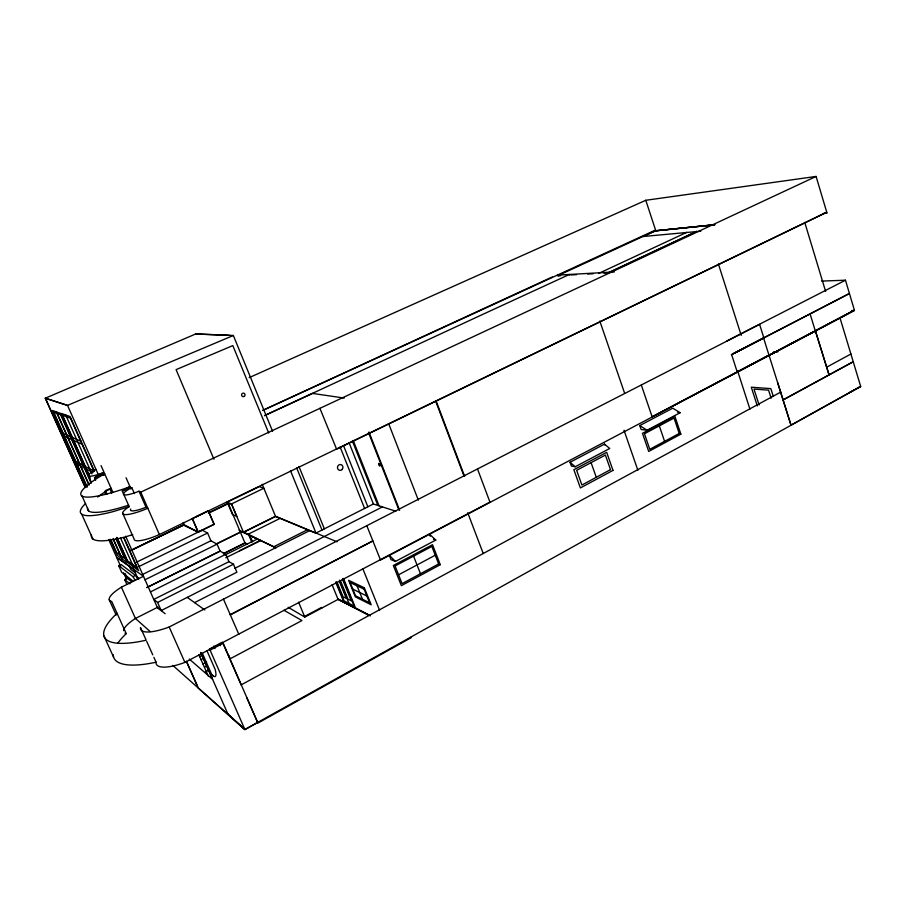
<?xml version="1.0" encoding="UTF-8"?>
<svg xmlns="http://www.w3.org/2000/svg" width="906" height="906" viewBox="0 0 906 906"><rect width="100%" height="100%" fill="white"/><g stroke="black" fill="none" stroke-linecap="round" stroke-linejoin="round"><path stroke-width="1.36" d="M95.64 480.248L94.507 477.711L97.18 475.967L102.786 472.864L103.907 475.39M94.507 477.711L104.688 473.838L101.506 475.593A67.791 12.208 -23 0 0 82.321 496.194A67.791 12.208 -23 0 0 125.821 488.198L129.954 486.647L122.276 490.995L129.184 506.647L128.21 507.269A24.904 5.051 -23.4 0 0 125.198 514.608A24.904 5.051 -23.4 0 0 147.837 508.221L146.002 507.224A16.999 3.443 -23.4 0 1 130.781 509.002M849.205 392.672L860.689 386.443L839.953 317.757M731.346 354.699L763.577 337.972L791.006 425.118L860.7 386.443L244.903 729.557L172.842 665.4M783.044 399.908L853.259 361.732L783.135 399.92M241.268 684.811L780.802 392.06M826.68 367.168L850.938 354.008M205.243 672.071L208.98 670.078M398.572 574.812L435.254 555.219M737.235 372.026L854.403 310.192L845.468 280.214L821.583 281.087M204.563 667.054L207.055 665.729M304.552 616.454L321.562 607.405L321.834 608.039M288.221 607.303L304.812 617.088L338.097 599.387L370.429 615.718M815.343 330.656L829.069 374.937L815.411 330.883L651.901 416.964L768.979 355.073M395.446 561.437L389.252 555.231L390.996 559.625L395.446 561.437L435.797 540.067L429.421 534.087L430.271 536.261M202.91 664.007L206.625 662.037M575.197 466.76L609.715 448.481L604.483 444.121L570.055 462.275L571.392 466.035L575.197 466.76L570.055 462.275M647.065 430.248L680.157 412.706L672.762 408.176L639.783 425.56L641.12 429.467L647.065 430.248L639.783 425.56M113.216 654.664A92.786 26.795 -24.6 0 0 156.07 662.207A35.674 10.838 -25.2 0 0 184.903 662.399L489.953 502.128L477.541 469.07M815.513 330.656L854.403 310.192M241.189 684.913L222.457 642.195L209.388 649.07L210.101 650.146L223.182 643.26L257.916 723.067L411.381 637.53L411.143 636.929M199.467 656.703L201.936 655.4M201.007 659.704L203.499 658.39M815.57 330.883L769.353 355.299M733.837 353.408L849.432 293.499L733.826 353.408M230.43 614.846L372.876 540.916L230.169 614.676M117.067 613.328A93.137 25.459 -24.4 0 0 146.183 640.202L140.521 627.609A35.9 9.989 -24.8 0 0 169.184 626.997L759.59 324.359L763.883 337.983L731.652 354.71L737.291 372.185M726.918 340.962L845.468 280.214M194.564 602.626L382.434 506.907M158.018 607.065L135.436 618.47A29.456 8.063 -25 0 0 123.567 630.633M234.824 568.345L309.841 530.52M125.674 536.227L157.361 607.484L161.211 610.576L236.885 572.218L233.476 564.223L228.958 561.675L225.798 554.279L220.067 551.131L217.078 544.155L210.905 540.769L207.576 533L202.151 530.157L136.704 562.094M395.877 511.244L373.385 503.985L316.013 533.079L290.475 470.701M228.958 561.675L153.782 599.432L157.599 602.445L233.476 564.223M273.816 546.737L307.7 529.625M223.51 553.668L244.903 542.988L247.44 544.098M223.454 553.679L244.914 542.988L247.213 544.144M150.441 591.924L225.798 554.279M225.243 554.868L257.406 539.025L243.555 532.366M225.764 557.779L260.588 540.554M239.535 550.837L260.52 540.372M240.384 532.173L216.443 543.951L240.384 532.173L243.431 532.184L275.503 516.273L337.077 541.811M208.414 513.249L228.335 503.679L231.506 503.951L263.861 488.243L259.275 486.613L227.202 502.151L231.506 503.951L243.521 532.388L275.583 516.477L316.375 533.408M243.521 532.388L249.886 535.412L252.581 541.799M142.344 574.563L210.905 540.769M117.769 643.226A92.786 26.795 -24.6 0 1 126.24 633.611L111.71 601.493A29.626 7.418 -24.6 0 1 121.404 587.179L143.488 576.273L116.636 557.349L108.686 539.58M144.915 579.795L217.078 544.155M126.806 584.347L124.7 579.647L127.304 578.356L131.551 581.697M135.526 575.423L121.087 564.472L118.686 565.638L133.023 576.658L135.526 575.423L137.678 579.138M138.697 566.68L207.576 533M138.12 579.059L133.692 569.138L116.636 557.349L120.702 566.375M130.566 550.588L183.759 524.778M209.093 512.479L228.097 503.26M122.627 513.113L134.122 539.059A24.79 5.504 -23.7 0 0 159.377 534.563L826.748 212.231L336.602 449.183L319.92 408.334L816.091 176.444L827.019 213.125L822.807 213.556M196.262 516.624L208.323 510.848L214.156 524.336L198.165 532.082L183.306 525.084L130.611 550.576L184.246 524.846L198.165 532.082L214.065 524.291L208.323 510.848L192.355 518.594L198.165 532.082L192.265 518.549M598.64 273.431L686.827 232.321M607.869 272.921L696.748 231.37L607.937 273.125L603.917 273.136M134.405 493.589L131.755 487.553A17.044 3.25 -23.2 0 0 123.929 494.721A17.044 3.25 -23.2 0 0 138.98 491.222L140.781 492.139L319.92 408.334M264.643 415.537L483.385 314.088L569.444 274.45L569.636 275.028M264.541 415.627L312.502 393.408L344.223 398.074M552.32 276.976L262.683 410.418L655.559 230.033M655.74 230.588L557.836 275.673L560.565 275.526M714.743 224.699L655.808 230.781L642.83 236.534L700.791 231.189M249.161 377.632L645.785 200.283L816.091 176.444M85.277 487.439L45.3 398.198L195.696 333.974L233.352 335.492L272.581 431.256M233.352 335.492L67.52 405.39L45.402 398.3L85.379 487.541M106.285 490.214L111.098 488.289L107.927 490.078A67.61 12.933 -23.1 0 0 97.622 497.009M131.755 487.553L122.276 490.995M129.184 506.647L113.635 511.46A76.308 14.587 -23.1 0 1 85.572 503.487M132.752 534.653L124.983 536.998A75.968 15.912 -23.4 0 1 91.461 535.038M645.785 200.283L655.808 230.781L713.973 224.824M655.808 230.781L714.868 224.801M557.349 275.141L614.268 271.947M557.745 275.696L560.508 275.537M571.018 274.96L576.544 274.654M587.598 274.042L593.113 273.737M851.572 310.543L854.392 310.531L380.52 560.044L366.862 525.865M790.972 425.129L777.665 382.604M773.531 351.8L777.733 351.947M195.696 333.974L229.66 335.356M677.722 412.434L680.157 412.706M45.3 398.198L67.52 405.39L98.731 475.593M433.453 539.251L435.797 540.067M90.238 477.96L61.449 413.442L70.079 416.545L94.439 471.301L85.13 466.511M62.741 433.306L71.03 436.896M81.098 441.313L72.163 437.439M63.964 436.024L72.276 439.693M82.446 444.348L73.477 440.384M239.037 530.112L275.922 547.915M243.431 532.184L275.752 547.666M352.819 589.149L366.885 596.023M75.164 461.041L83.782 465.469M337.87 598.866L370.192 615.65M368.98 615.468L338.097 599.387L332.072 584.721M76.364 463.736L85.017 468.243M86.251 469.014L93.114 472.581M283.94 610.27L301.958 620.542L230.169 658.787L228.278 654.46M187.248 597.382L204.824 609.976M206.874 650.519L215.198 669.511A38.041 5.685 63.5 0 1 213.465 676.114L211.8 674.732L202.412 653.385M110.158 539.24L117.418 555.469L127.18 562.683L116.285 538.277M135.413 572.909L130.826 569.455L129.184 565.774M137.27 577.077L139.309 578.662M133.284 581.324L121.642 572.23L118.686 565.638M124.7 579.647L129.966 583.838M157.361 607.484L165.152 613.736M211.8 674.732L213.012 675.774M189.286 659.058L212.627 679.319M150.215 631.595L135.436 618.47L121.404 587.179M227.666 713.747L244.903 729.557L257.644 722.456L246.862 697.858M133.023 576.658L135.175 580.372M103.963 636.046L113.59 657.099M109.218 599.738L116.149 615.061M123.612 572.83L126.512 579.274M82.027 496.024L88.811 511.131M146.727 641.425L152.774 654.868M153.873 657.314L156.07 662.207M81.721 514.223L92.899 539.002M56.489 411.947L89.094 484.903M113.239 538.911L122.231 559.013M56.342 411.89L88.935 484.812M113.069 538.787L122.05 558.889M87.055 486.533L53.828 412.264L60.6 414.744L91.178 483.226M110.962 539.942L116.625 552.603L124.835 558.617L115.968 538.753M86.953 487.394L52.548 410.52L60.543 413.408L91.313 482.343M125.13 573.487L127.304 578.356M197.644 686.555L186.364 661.187L198.176 687.96L244.903 729.557L210.101 650.146M93.998 471.075L70.464 418.198L62.514 415.288L89.411 475.571M65.696 414.971L91.948 473.883M120.555 538.085L133.567 566.873M117.101 537.632L127.372 560.633L136.999 567.688L123.556 537.485L124.02 537.802L138.629 570.61L128.131 562.864L116.761 537.394M211.981 677.835L200.724 652.433L228.176 714.653M101.042 465.605L112.752 492.026M110.068 489.285L111.755 493.079M169.184 626.997L184.903 662.399M157.599 602.445L161.211 610.576M105.323 490.429L106.976 494.144M104.53 491.833L105.617 494.291M126.059 477.768L131.008 489.047M198.844 654.653L208.357 676.227M183.216 522.468L184.246 524.846M213.827 646.035L214.96 648.605M140.781 492.139L159.377 534.563M138.98 491.222L146.002 507.224M219.49 643.43L220.464 645.638M223.476 599.149L238.833 634.336M231.506 503.951L236.828 516.454L232.48 514.517L227.202 502.151M228.335 503.679L245.266 543.713M248.369 534.132L251.596 541.765M247.802 534.404L280.124 518.357M213.929 459.229L176.092 369.637L232.819 345.582L268.697 432.989M298.606 602.23L304.812 617.088M262.253 484.382L275.583 516.477M335.843 582.524L343.793 601.935M298.946 466.477L324.359 528.844M343.487 578.436L355.56 608.051M342.989 578.73L354.133 606.057L343.986 600.814L336.137 581.629M342.502 579.228L351.302 600.803L347.961 599.104L340.509 580.848M296.704 468.04L322.004 530.033M339.49 580.18L348.969 603.396M339.376 581.403L346.33 598.402L342.955 596.68L337.111 582.388M357.032 585.82L362.479 599.251M362.887 568.889L379.591 610.304M343.589 445.786L367.859 506.782M340.112 446.964L364.608 508.436M352.4 441.097L377.87 505.435M349.172 442.932L373.385 503.985M353.181 440.418L379.059 505.808M368.98 432.049L399.625 510.191M368.493 432.502L398.878 509.931M413.566 556.148L420.475 573.725M388.821 424.076L418.346 500.157M467.734 512.751L483.215 553.464M436.25 401.256L464.665 476.431M435.684 401.177L464.087 476.284M591.086 462.66L596.284 477.315M604.483 444.121L604.789 445.005M624.019 430.259L637.881 470.305M599.817 321.086L624.551 393.034M659.33 425.865L664.585 441.335M641.323 385.039L652.195 416.998M757.314 405.956L751.301 387.202L770.836 388.629L773.339 396.522M737.586 370.837L749.942 409.184M718.435 264.088L741.221 335.401M759.103 405.005L753.996 389.07L768.571 390.158L771.142 398.244M810.077 313.85L815.241 330.713M804.777 222.48L825.626 291.438M126.24 633.611A29.456 8.063 -25 0 1 125.005 633.158M102.786 472.864A18.822 3.182 -23.1 0 1 88.799 475.956A18.822 3.182 -23.1 0 1 95.979 469.421M128.641 505.152A67.61 12.933 -23.1 0 1 87.588 507.949M378.595 463.476C379.014 468.402 382.06 465.129 378.595 463.476M610.508 469.659L581.901 485.038L576.646 470.327L605.389 455.061L610.508 469.659M679.228 433.464L649.783 449.297L644.46 433.759L674.041 418.051L679.228 433.464M438.651 563.951L402.083 583.623L395.061 565.978L431.845 546.443L438.651 563.951M613 470.395L580.384 487.949L573.86 469.716L606.669 452.32L613 470.395M680.87 434.133L648.696 451.448L642.479 433.317L674.834 416.148L680.87 434.133M440.293 564.698L401.358 585.672L393.34 565.491L432.524 544.699L440.293 564.698M220.067 551.131L146.863 587.552L220.067 551.131M364.325 587.79L348.617 580.316L355.356 596.884L371.211 604.8L364.325 587.79M364.133 589.217L350.112 582.513L355.514 595.774L369.637 602.807L364.133 589.217M243.974 396.488A1.767 1.721 -62 0 0 244.371 393.476A1.767 1.721 -62 0 0 241.596 394.688A1.767 1.721 -62 0 0 243.974 396.488M342.004 469.546A2.933 2.718 -72.8 0 0 341.086 464.642A2.933 2.718 -72.8 0 0 337.519 468.119A2.933 2.718 -72.8 0 0 342.004 469.546"/></g></svg>
